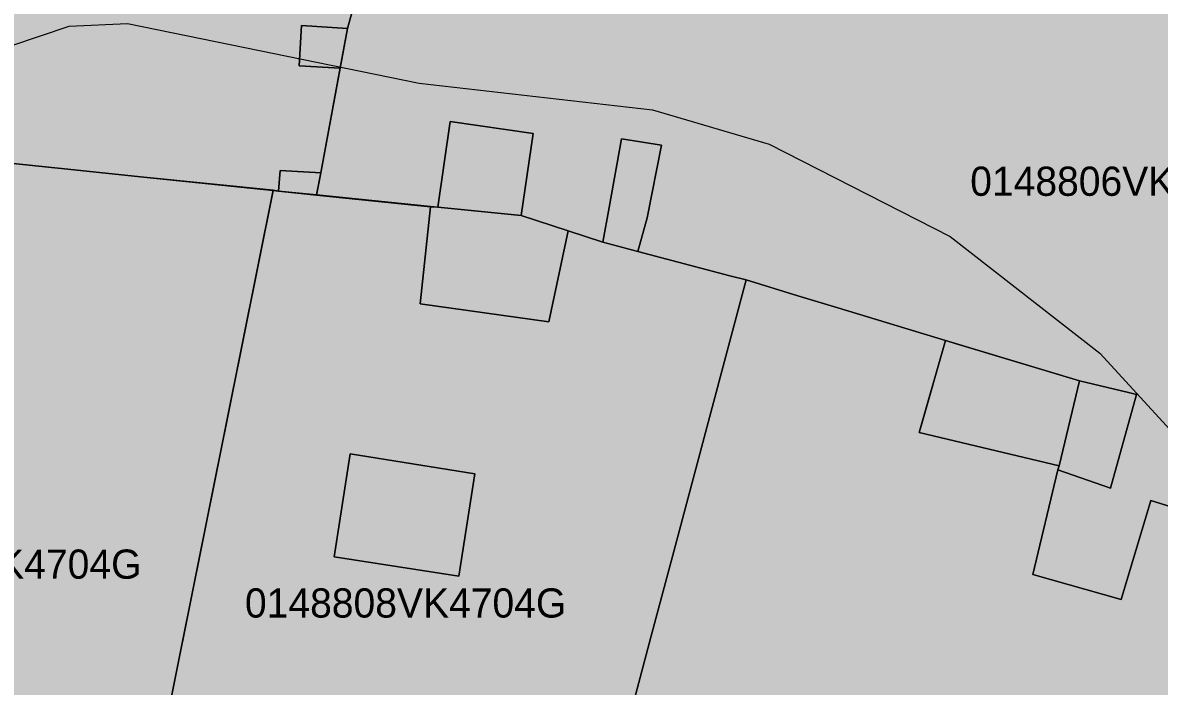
# Model space of a CAD drawing. Header units: metres. Extents: x -6 to 1255, y -2 to 532.
# Drawn here: x 365.09 to 404.01, y 119.5 to 142.23 of the extents above; entities that cross this region are included whole.
import ezdxf

# ---------------------------------------------------------------- set-up
doc = ezdxf.new("R2010")
doc.units = ezdxf.units.M
doc.header["$MEASUREMENT"] = 0
for name, color, linetype, lineweight, true_color in [('TPX_BUILDINGS', 7, 'CONTINUOUS', 0, 0x000000), ('TPX_BUILDINGS_HATCH', 7, 'CONTINUOUS', 0, 0xf0f0f0), ('TPX_BUILDINGS_SHADOWS_HATCH', 7, 'CONTINUOUS', 0, 0x000000), ('TPX_BUILDINGS_SHADOWS_OUTLINES', 7, 'CONTINUOUS', 0, 0x000000), ('TPX_CADASTRES', 7, 'CONTINUOUS', 0, 0x646464), ('TPX_CADASTRES_TEXT', 7, 'CONTINUOUS', 0, 0x000000), ('TPX_RELIEF_CONTOUR_LINES', 7, 'CONTINUOUS', 0, 0x969696)]:
    doc.layers.add(name, color=color, linetype=linetype, lineweight=lineweight, true_color=true_color)

msp = doc.modelspace()

# ---------------------------------------------------------------- hatches: boundary and pattern name
at = {"layer": 'TPX_BUILDINGS_HATCH'}
for points in [[(360.955, 138.515), (360.911, 137.81), (366.191, 137.26), (366.411, 137.24), (368.041, 137.07), (369.231, 136.94), (373.661, 136.49), (373.851, 136.46), (373.901, 137.17), (375.301, 137.09), (375.961, 140.68), (374.551, 140.76), (374.631, 142.14), (376.211, 142.03), (377.021, 144.99), (377.641, 148.02), (373.691, 148.26), (362.151, 148.95), (361.821, 143.57), (361.791, 143.06), (361.241, 143.1), (360.955, 138.515)], [(375.301, 137.09), (375.151, 136.33), (379.051, 135.93), (379.301, 135.91), (379.731, 138.85), (382.571, 138.44), (382.161, 135.63), (383.771, 135.1), (384.961, 134.72), (385.171, 135.9), (385.601, 138.25), (386.971, 138.04), (386.471, 135.55), (386.161, 134.4), (389.311, 133.56), (389.861, 133.42), (391.631, 132.88), (393.011, 132.46), (396.691, 131.35), (397.1, 131.226), (401.281, 129.96), (402.961, 129.56), (403.231, 129.5), (402.341, 126.29), (400.541, 126.92), (399.681, 123.33), (402.711, 122.48), (403.731, 125.87), (407.781, 124.6), (411.691, 123.381), (413.62, 122.78), (414.44, 122.52), (416.72, 121.82), (421.92, 120.229), (422.51, 124.269), (422.92, 127.089), (424.501, 137.95), (424.921, 140.82), (425.281, 142.23), (425.311, 142.71), (425.221, 143.15), (425.051, 143.57), (424.691, 144.17), (423.971, 144.79), (423.351, 145.09), (423.041, 145.19), (421.651, 145.36), (418.491, 145.55), (417.941, 145.58), (406.301, 146.285), (397.911, 146.794), (390.751, 147.228), (387.261, 147.44), (377.641, 148.02), (377.021, 144.99), (376.211, 142.03), (375.961, 140.68), (375.301, 137.09)], [(354.941, 114.4), (354.541, 111.82), (368.271, 109.67), (368.791, 112.23), (369.361, 115.06), (373.661, 136.49), (369.231, 136.94), (368.041, 137.07), (366.411, 137.24), (366.191, 137.26), (360.911, 137.81), (360.421, 137.87), (360.431, 132.18), (360.201, 129.87), (357.581, 130.22), (356.861, 126.02), (355.361, 117.13), (355.301, 116.74), (354.941, 114.4)], [(383.571, 112.96), (382, 107.53), (384.94, 107.06), (398.66, 104.89), (416.61, 102.019), (417.36, 102.029), (417.77, 102.149), (418.16, 102.349), (419.22, 103.119), (419.36, 103.299), (419.44, 103.489), (421.92, 120.229), (416.72, 121.82), (414.44, 122.52), (413.62, 122.78), (411.691, 123.381), (411.43, 122.5), (407.511, 123.77), (407.781, 124.6), (403.731, 125.87), (402.711, 122.48), (399.681, 123.33), (400.541, 126.92), (400.581, 127.05), (395.791, 128.2), (396.691, 131.35), (393.011, 132.46), (391.631, 132.88), (389.861, 133.42), (387.351, 123.99), (386.601, 121.19), (385.561, 117.26), (384.821, 117.39), (383.571, 112.96)]]:
    msp.add_hatch(color=256, dxfattribs=at).paths.add_polyline_path(points)
h = msp.add_hatch(color=256, dxfattribs=at)
h.paths.add_polyline_path([(368.791, 112.23), (368.271, 109.67), (382, 107.53), (383.571, 112.96), (384.821, 117.39), (385.561, 117.26), (386.601, 121.19), (387.351, 123.99), (389.861, 133.42), (389.311, 133.56), (386.161, 134.4), (384.961, 134.72), (383.771, 135.1), (383.111, 131.99), (378.701, 132.6), (379.051, 135.93), (375.151, 136.33), (373.851, 136.46), (373.661, 136.49), (369.361, 115.06), (368.791, 112.23)])
h.paths.add_polyline_path([(375.751, 123.94), (376.301, 127.46), (380.571, 126.78), (380.021, 123.28), (375.751, 123.94)], flags=16)
at = {"layer": 'TPX_BUILDINGS_SHADOWS_HATCH'}
for points in [[(374.631, 142.14), (374.551, 140.76), (375.961, 140.68), (376.211, 142.03), (374.631, 142.14)], [(379.051, 135.93), (378.701, 132.6), (383.111, 131.99), (383.771, 135.1), (382.161, 135.63), (382.571, 138.44), (379.731, 138.85), (379.301, 135.91), (379.051, 135.93)], [(385.171, 135.9), (384.961, 134.72), (386.161, 134.4), (386.471, 135.55), (386.971, 138.04), (385.601, 138.25), (385.171, 135.9)], [(373.901, 137.17), (373.851, 136.46), (375.151, 136.33), (375.301, 137.09), (373.901, 137.17)], [(395.855, 128.424), (395.791, 128.2), (400.581, 127.05), (400.541, 126.92), (402.341, 126.29), (403.231, 129.5), (402.961, 129.56), (401.281, 129.96), (396.691, 131.35), (395.855, 128.424)], [(376.301, 127.46), (375.751, 123.94), (380.021, 123.28), (380.571, 126.78), (376.301, 127.46)]]:
    msp.add_hatch(color=256, dxfattribs=at).paths.add_polyline_path(points)

# ---------------------------------------------------------------- linework, layer by layer
at = {"layer": 'TPX_BUILDINGS', "elevation": 0.042}
for points in [[(360.955, 138.515), (360.911, 137.81), (366.191, 137.26), (366.411, 137.24), (368.041, 137.07), (369.231, 136.94), (373.661, 136.49), (373.851, 136.46), (373.901, 137.17), (375.301, 137.09), (375.961, 140.68), (374.551, 140.76), (374.631, 142.14), (376.211, 142.03), (377.021, 144.99), (377.641, 148.02), (373.691, 148.26), (362.151, 148.95), (361.821, 143.57), (361.791, 143.06), (361.241, 143.1)], [(354.941, 114.4), (354.541, 111.82), (368.271, 109.67), (368.791, 112.23), (369.361, 115.06), (373.661, 136.49), (369.231, 136.94), (368.041, 137.07), (366.411, 137.24), (366.191, 137.26), (360.911, 137.81), (360.421, 137.87), (360.431, 132.18), (360.201, 129.87), (357.581, 130.22), (356.861, 126.02), (355.361, 117.13), (355.301, 116.74)], [(368.791, 112.23), (368.271, 109.67), (382, 107.53), (383.571, 112.96), (384.821, 117.39), (385.561, 117.26), (386.601, 121.19), (387.351, 123.99), (389.861, 133.42), (389.311, 133.56), (386.161, 134.4), (384.961, 134.72), (383.771, 135.1), (383.111, 131.99), (378.701, 132.6), (379.051, 135.93), (375.151, 136.33), (373.851, 136.46), (373.661, 136.49), (369.361, 115.06)], [(375.751, 123.94), (376.301, 127.46), (380.571, 126.78), (380.021, 123.28)]]:
    msp.add_lwpolyline(points, close=True, dxfattribs=at)
for points in [[(377.021, 144.99), (376.211, 142.03), (375.961, 140.68), (375.301, 137.09), (375.151, 136.33), (379.051, 135.93), (379.301, 135.91), (379.731, 138.85), (382.571, 138.44), (382.161, 135.63), (383.771, 135.1), (384.961, 134.72), (385.171, 135.9), (385.601, 138.25), (386.971, 138.04), (386.471, 135.55), (386.161, 134.4), (389.311, 133.56), (389.861, 133.42), (391.631, 132.88), (393.011, 132.46), (396.691, 131.35), (397.1, 131.226), (401.281, 129.96), (402.961, 129.56), (403.231, 129.5), (402.341, 126.29), (400.541, 126.92), (399.681, 123.33), (402.711, 122.48), (403.731, 125.87), (407.781, 124.6)], [(407.781, 124.6), (403.731, 125.87), (402.711, 122.48), (399.681, 123.33), (400.541, 126.92), (400.581, 127.05), (395.791, 128.2), (396.691, 131.35), (393.011, 132.46), (391.631, 132.88), (389.861, 133.42), (387.351, 123.99), (386.601, 121.19), (385.561, 117.26), (384.821, 117.39), (383.571, 112.96), (382, 107.53), (384.94, 107.06), (398.66, 104.89), (416.61, 102.019)]]:
    msp.add_lwpolyline(points, dxfattribs=at)
at = {"layer": 'TPX_BUILDINGS_SHADOWS_OUTLINES', "elevation": 0.039}
for points in [[(374.631, 142.14), (374.551, 140.76), (375.961, 140.68), (376.211, 142.03)], [(379.051, 135.93), (378.701, 132.6), (383.111, 131.99), (383.771, 135.1), (382.161, 135.63), (382.571, 138.44), (379.731, 138.85), (379.301, 135.91)], [(385.171, 135.9), (384.961, 134.72), (386.161, 134.4), (386.471, 135.55), (386.971, 138.04), (385.601, 138.25)], [(373.901, 137.17), (373.851, 136.46), (375.151, 136.33), (375.301, 137.09)], [(395.855, 128.424), (395.791, 128.2), (400.581, 127.05), (400.541, 126.92), (402.341, 126.29), (403.231, 129.5), (402.961, 129.56), (401.281, 129.96), (396.691, 131.35)], [(376.301, 127.46), (375.751, 123.94), (380.021, 123.28), (380.571, 126.78)]]:
    msp.add_lwpolyline(points, close=True, dxfattribs=at)
at = {"layer": 'TPX_CADASTRES', "elevation": 0.024}
for points in [[(361.241, 143.101), (360.911, 137.811), (366.191, 137.261), (366.411, 137.241), (368.041, 137.071), (369.231, 136.941), (373.661, 136.491), (373.851, 136.461), (375.151, 136.331), (375.301, 137.091), (375.961, 140.681), (376.211, 142.031), (377.021, 144.991), (377.641, 148.021), (373.691, 148.261), (362.151, 148.951), (361.821, 143.571), (361.791, 143.061)], [(354.941, 114.401), (354.541, 111.821), (368.271, 109.671), (368.791, 112.231), (369.361, 115.061), (373.661, 136.491), (369.231, 136.941), (368.041, 137.071), (366.411, 137.241), (366.191, 137.261), (360.911, 137.811), (360.421, 137.871), (360.431, 132.181), (360.201, 129.871), (357.581, 130.221), (356.861, 126.021), (355.361, 117.131), (355.301, 116.741)], [(368.791, 112.231), (368.271, 109.671), (382, 107.53), (383.571, 112.96), (384.821, 117.39), (385.561, 117.26), (386.601, 121.19), (387.351, 123.99), (389.861, 133.42), (389.311, 133.56), (386.161, 134.4), (384.961, 134.72), (383.771, 135.1), (382.161, 135.631), (379.301, 135.911), (379.051, 135.931), (375.151, 136.331), (373.851, 136.461), (373.661, 136.491), (369.361, 115.061)]]:
    msp.add_lwpolyline(points, close=True, dxfattribs=at)
for points in [[(377.021, 144.991), (376.211, 142.031), (375.961, 140.681), (375.301, 137.091), (375.151, 136.331), (379.051, 135.931), (379.301, 135.911), (382.161, 135.631), (383.771, 135.1), (384.961, 134.72), (386.161, 134.4), (389.311, 133.56), (389.861, 133.42), (391.631, 132.88), (393.011, 132.46), (396.691, 131.35), (401.281, 129.96), (400.581, 127.05), (400.541, 126.92), (399.681, 123.33), (402.711, 122.48), (403.731, 125.87), (407.781, 124.6)], [(407.781, 124.6), (403.731, 125.87), (402.711, 122.48), (399.681, 123.33), (400.541, 126.92), (400.581, 127.05), (401.281, 129.96), (396.691, 131.35), (393.011, 132.46), (391.631, 132.88), (389.861, 133.42), (387.351, 123.99), (386.601, 121.19), (385.561, 117.26), (384.821, 117.39), (383.571, 112.96), (382, 107.53), (384.94, 107.06), (398.66, 104.89), (416.61, 102.02)]]:
    msp.add_lwpolyline(points, dxfattribs=at)
at = {"layer": 'TPX_RELIEF_CONTOUR_LINES', "elevation": 0.045}
msp.add_lwpolyline([(364.676, 141.442), (366.674, 142.112), (368.672, 142.203), (378.663, 140.156), (386.656, 139.245), (390.653, 138.077), (396.854, 134.909), (401.976, 130.912), (405.639, 126.915)], dxfattribs=at)

# ---------------------------------------------------------------- texts
at = {"layer": 'TPX_CADASTRES_TEXT'}
for s, p in [('0148806VK4704G', (397.54, 136.302, 0.024)), ('0148809VK4704G', (358.15, 123.187, 0.024)), ('0148808VK4704G', (372.7, 121.856, 0.024))]:
    msp.add_text(s, height=1, dxfattribs=at).set_placement(p)

doc.saveas('drawing.dxf')
